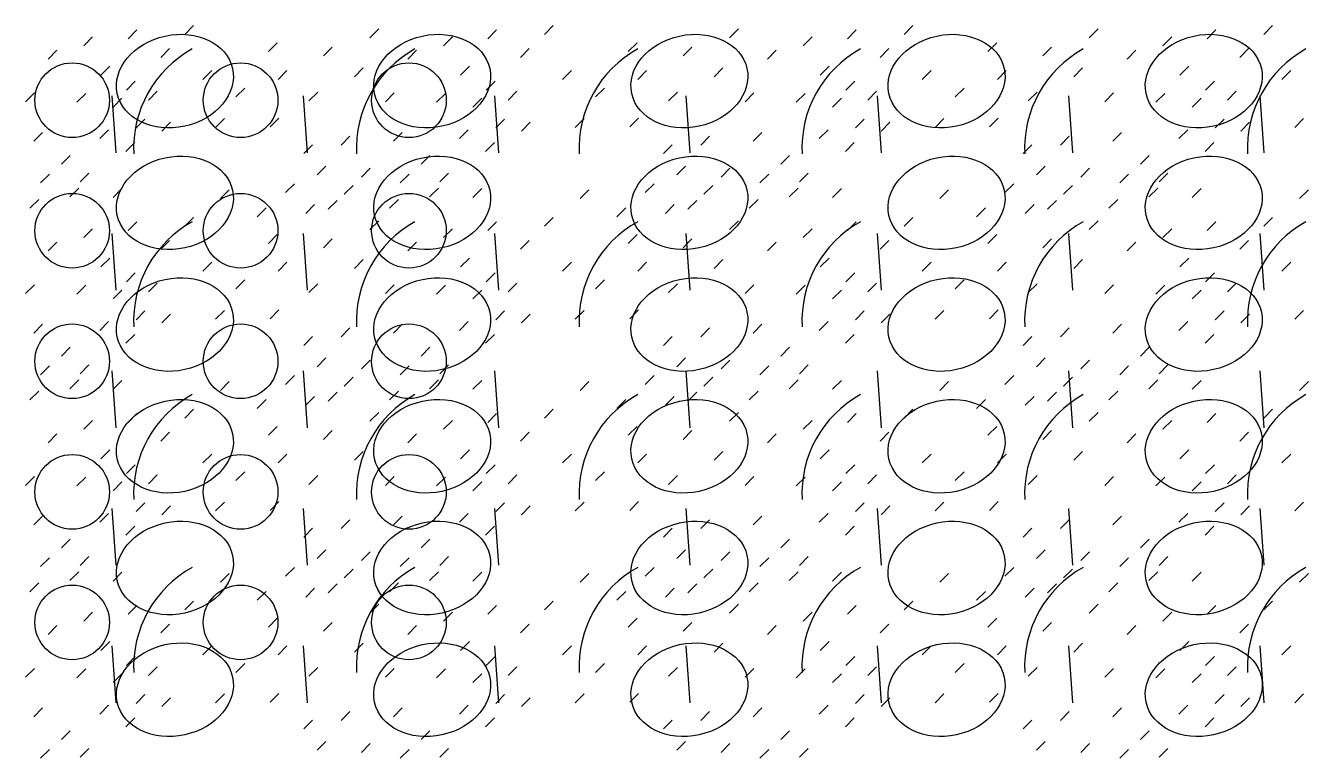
# Model space of a CAD drawing. Extents: x 0 to 1162, y -2 to 785.
# Drawn here: x 298 to 588.5, y -1.8 to 164 of the extents above; entities that cross this region are included whole.
import ezdxf

# ---------------------------------------------------------------- set-up
doc = ezdxf.new("R2010")
doc.units = 0
doc.header["$MEASUREMENT"] = 0
doc.layers.get('0').update_dxf_attribs({"linetype": 'CONTINUOUS'})

msp = doc.modelspace()

# ---------------------------------------------------------------- linework, layer by layer
at = {"color": 1}
for p, q in [((321.21, 161.05), (323.21, 163.05)), ((334.03, 162.02), (336.03, 164.02)), ((375.96, 161.29), (377.96, 163.29)), ((402.67, 161.05), (404.67, 163.05)), ((415.48, 162.02), (417.48, 164.02)), ((457.42, 161.29), (459.42, 163.29)), ((484.12, 161.05), (486.12, 163.05)), ((496.94, 162.02), (498.94, 164.02)), ((538.87, 161.29), (540.87, 163.29)), ((565.57, 161.05), (567.57, 163.05)), ((578.39, 162.02), (580.39, 164.02)), ((311.18, 159.48), (313.18, 161.48)), ((353, 158.15), (355, 160.15)), ((392.64, 159.48), (394.64, 161.48)), ((434.46, 158.15), (436.46, 160.15)), ((474.09, 159.48), (476.09, 161.48)), ((515.91, 158.15), (517.91, 160.15)), ((555.54, 159.48), (557.54, 161.48)), ((303.09, 156.46), (305.09, 158.46)), ((328.59, 156.82), (330.59, 158.82)), ((365.45, 157.18), (367.45, 159.18)), ((384.54, 156.46), (386.54, 158.46)), ((410.05, 156.82), (412.05, 158.82)), ((446.9, 157.18), (448.9, 159.18)), ((465.99, 156.46), (467.99, 158.46)), ((491.5, 156.82), (493.5, 158.82)), ((528.36, 157.18), (530.36, 159.18)), ((547.45, 156.46), (549.45, 158.46)), ((572.95, 156.82), (574.95, 158.82)), ((315.05, 152.83), (317.05, 154.83)), ((372.46, 152.47), (374.46, 154.47)), ((396.5, 152.83), (398.5, 154.83)), ((453.91, 152.47), (455.91, 154.47)), ((477.96, 152.83), (479.96, 154.83)), ((535.36, 152.47), (537.36, 154.47)), ((559.41, 152.83), (561.41, 154.83)), ((320.85, 149.45), (322.85, 151.45)), ((338.14, 151.87), (340.14, 153.87)), ((355.18, 151.87), (357.18, 153.87)), ((402.3, 149.45), (404.3, 151.45)), ((419.59, 151.87), (421.59, 153.87)), ((436.63, 151.87), (438.63, 153.87)), ((483.76, 149.45), (485.76, 151.45)), ((501.05, 151.87), (503.05, 153.87)), ((518.08, 151.87), (520.08, 153.87)), ((565.21, 149.45), (567.21, 151.45)), ((582.5, 151.87), (584.5, 153.87)), ((298.01, 146.79), (300.01, 148.79)), ((309.61, 146.67), (311.61, 148.67)), ((325.81, 147.16), (327.81, 149.16)), ((345.63, 147.88), (347.63, 149.88)), ((362.15, 147), (364.15, 149)), ((379.47, 146.79), (381.47, 148.79)), ((391.07, 146.67), (393.07, 148.67)), ((407.27, 147.16), (409.27, 149.16)), ((427.08, 147.88), (429.08, 149.88)), ((443.61, 147), (445.61, 149)), ((460.92, 146.79), (462.92, 148.79)), ((472.52, 146.67), (474.52, 148.67)), ((488.72, 147.16), (490.72, 149.16)), ((508.54, 147.88), (510.54, 149.88)), ((525.06, 147), (527.06, 149)), ((542.37, 146.79), (544.37, 148.79)), ((553.97, 146.67), (555.97, 148.67)), ((570.17, 147.16), (572.17, 149.16)), ((317.83, 145.58), (319.83, 147.58)), ((399.28, 145.58), (401.28, 147.58)), ((480.74, 145.58), (482.74, 147.58)), ((562.19, 145.58), (564.19, 147.58)), ((323.03, 140.87), (325.03, 142.87)), ((341.04, 140.99), (343.04, 142.99)), ((353.36, 141.11), (355.36, 143.11)), ((404.48, 140.87), (406.48, 142.87)), ((422.49, 140.99), (424.49, 142.99)), ((434.82, 141.11), (436.82, 143.11)), ((485.93, 140.87), (487.93, 142.87)), ((503.95, 140.99), (505.95, 142.99)), ((516.27, 141.11), (518.27, 143.11)), ((567.39, 140.87), (569.39, 142.87)), ((585.4, 140.99), (587.4, 142.99)), ((299.83, 137.85), (301.83, 139.85)), ((314.81, 138.45), (316.81, 140.45)), ((328.83, 140.15), (330.83, 142.15)), ((381.28, 137.85), (383.28, 139.85)), ((396.26, 138.45), (398.26, 140.45)), ((410.29, 140.15), (412.29, 142.15)), ((462.73, 137.85), (464.73, 139.85)), ((477.72, 138.45), (479.72, 140.45)), ((491.74, 140.15), (493.74, 142.15)), ((544.19, 137.85), (546.19, 139.85)), ((559.17, 138.45), (561.17, 140.45)), ((573.19, 140.15), (575.19, 142.15)), ((320.73, 135.55), (322.73, 137.55)), ((360.98, 135.07), (362.98, 137.07)), ((369.44, 137), (371.44, 139)), ((402.18, 135.55), (404.18, 137.55)), ((442.43, 135.07), (444.43, 137.07)), ((450.89, 137), (452.89, 139)), ((483.64, 135.55), (485.64, 137.55)), ((523.88, 135.07), (525.88, 137.07)), ((532.34, 137), (534.34, 139)), ((565.09, 135.55), (567.09, 137.55)), ((306.11, 132.65), (308.11, 134.65)), ((387.56, 132.65), (389.56, 134.65)), ((469.02, 132.65), (471.02, 134.65)), ((550.47, 132.65), (552.47, 134.65)), ((364, 130.24), (366, 132.24)), ((374.03, 129.75), (376.03, 131.75)), ((445.45, 130.24), (447.45, 132.24)), ((455.48, 129.75), (457.48, 131.75)), ((526.91, 130.24), (528.91, 132.24)), ((536.94, 129.75), (538.94, 131.75)), ((301.4, 128.43), (303.4, 130.43)), ((310.34, 128.67), (312.34, 130.67)), ((356.87, 126.22), (358.87, 128.22)), ((370.16, 125.86), (372.16, 127.86)), ((382.85, 128.43), (384.85, 130.43)), ((391.79, 128.67), (393.79, 130.67)), ((438.32, 126.22), (440.32, 128.22)), ((451.61, 125.86), (453.61, 127.86)), ((464.3, 128.43), (466.3, 130.43)), ((473.25, 128.67), (475.25, 130.67)), ((519.78, 126.22), (521.78, 128.22)), ((533.07, 125.86), (535.07, 127.86)), ((545.76, 128.43), (547.76, 130.43)), ((554.7, 128.67), (556.7, 130.67)), ((308.04, 125.25), (310.04, 127.25)), ((317.83, 125.13), (319.83, 127.13)), ((342.13, 124.89), (344.13, 126.89)), ((389.5, 125.25), (391.5, 127.25)), ((399.28, 125.13), (401.28, 127.13)), ((423.58, 124.89), (425.58, 126.89)), ((470.95, 125.25), (472.95, 127.25)), ((480.74, 125.13), (482.74, 127.13)), ((505.03, 124.89), (507.03, 126.89)), ((552.4, 125.25), (554.4, 127.25)), ((562.19, 125.13), (564.19, 127.13)), ((586.49, 124.89), (588.49, 126.89)), ((298.98, 122.71), (300.98, 124.71)), ((350.46, 120.78), (352.46, 122.78)), ((361.46, 121.51), (363.46, 123.51)), ((366.54, 122.47), (368.54, 124.47)), ((380.43, 122.71), (382.43, 124.71)), ((431.92, 120.78), (433.92, 122.78)), ((442.91, 121.51), (444.91, 123.51)), ((447.99, 122.47), (449.99, 124.47)), ((461.89, 122.71), (463.89, 124.71)), ((513.37, 120.78), (515.37, 122.78)), ((524.37, 121.51), (526.37, 123.51)), ((529.44, 122.47), (531.44, 124.47)), ((543.34, 122.71), (545.34, 124.71)), ((321.21, 117.64), (323.21, 119.64)), ((334.03, 118.61), (336.03, 120.61)), ((375.96, 117.88), (377.96, 119.88)), ((402.67, 117.64), (404.67, 119.64)), ((415.48, 118.61), (417.48, 120.61)), ((457.42, 117.88), (459.42, 119.88)), ((484.12, 117.64), (486.12, 119.64)), ((496.94, 118.61), (498.94, 120.61)), ((538.87, 117.88), (540.87, 119.88)), ((565.57, 117.64), (567.57, 119.64)), ((578.39, 118.61), (580.39, 120.61)), ((311.18, 116.07), (313.18, 118.07)), ((353, 114.74), (355, 116.74)), ((392.64, 116.07), (394.64, 118.07)), ((434.46, 114.74), (436.46, 116.74)), ((474.09, 116.07), (476.09, 118.07)), ((515.91, 114.74), (517.91, 116.74)), ((555.54, 116.07), (557.54, 118.07)), ((303.09, 113.05), (305.09, 115.05)), ((328.59, 113.41), (330.59, 115.41)), ((365.45, 113.77), (367.45, 115.77)), ((384.54, 113.05), (386.54, 115.05)), ((410.05, 113.41), (412.05, 115.41)), ((446.9, 113.77), (448.9, 115.77)), ((465.99, 113.05), (467.99, 115.05)), ((491.5, 113.41), (493.5, 115.41)), ((528.36, 113.77), (530.36, 115.77)), ((547.45, 113.05), (549.45, 115.05)), ((572.95, 113.41), (574.95, 115.41)), ((315.05, 109.42), (317.05, 111.42)), ((338.14, 108.46), (340.14, 110.46)), ((355.18, 108.46), (357.18, 110.46)), ((372.46, 109.06), (374.46, 111.06)), ((396.5, 109.42), (398.5, 111.42)), ((419.59, 108.46), (421.59, 110.46)), ((436.63, 108.46), (438.63, 110.46)), ((453.91, 109.06), (455.91, 111.06)), ((477.96, 109.42), (479.96, 111.42)), ((501.05, 108.46), (503.05, 110.46)), ((518.08, 108.46), (520.08, 110.46)), ((535.36, 109.06), (537.36, 111.06)), ((559.41, 109.42), (561.41, 111.42)), ((582.5, 108.46), (584.5, 110.46)), ((320.85, 106.04), (322.85, 108.04)), ((402.3, 106.04), (404.3, 108.04)), ((483.76, 106.04), (485.76, 108.04)), ((565.21, 106.04), (567.21, 108.04)), ((298.01, 103.38), (300.01, 105.38)), ((309.61, 103.26), (311.61, 105.26)), ((325.81, 103.74), (327.81, 105.74)), ((345.63, 104.47), (347.63, 106.47)), ((362.15, 103.59), (364.15, 105.59)), ((379.47, 103.38), (381.47, 105.38)), ((391.07, 103.26), (393.07, 105.26)), ((407.27, 103.74), (409.27, 105.74)), ((427.08, 104.47), (429.08, 106.47)), ((443.61, 103.59), (445.61, 105.59)), ((460.92, 103.38), (462.92, 105.38)), ((472.52, 103.26), (474.52, 105.26)), ((488.72, 103.74), (490.72, 105.74)), ((508.54, 104.47), (510.54, 106.47)), ((525.06, 103.59), (527.06, 105.59)), ((542.37, 103.38), (544.37, 105.38)), ((553.97, 103.26), (555.97, 105.26)), ((570.17, 103.74), (572.17, 105.74)), ((317.83, 102.17), (319.83, 104.17)), ((399.28, 102.17), (401.28, 104.17)), ((480.74, 102.17), (482.74, 104.17)), ((562.19, 102.17), (564.19, 104.17)), ((323.03, 97.46), (325.03, 99.46)), ((341.04, 97.58), (343.04, 99.58)), ((353.36, 97.7), (355.36, 99.7)), ((404.48, 97.46), (406.48, 99.46)), ((422.49, 97.58), (424.49, 99.58)), ((434.82, 97.7), (436.82, 99.7)), ((485.93, 97.46), (487.93, 99.46)), ((503.95, 97.58), (505.95, 99.58)), ((516.27, 97.7), (518.27, 99.7)), ((567.39, 97.46), (569.39, 99.46)), ((585.4, 97.58), (587.4, 99.58)), ((299.83, 94.44), (301.83, 96.44)), ((314.81, 95.04), (316.81, 97.04)), ((328.83, 96.73), (330.83, 98.73)), ((381.28, 94.44), (383.28, 96.44)), ((396.26, 95.04), (398.26, 97.04)), ((410.29, 96.73), (412.29, 98.73)), ((462.73, 94.44), (464.73, 96.44)), ((477.72, 95.04), (479.72, 97.04)), ((491.74, 96.73), (493.74, 98.73)), ((544.19, 94.44), (546.19, 96.44)), ((559.17, 95.04), (561.17, 97.04)), ((573.19, 96.73), (575.19, 98.73)), ((320.73, 92.14), (322.73, 94.14)), ((360.98, 91.66), (362.98, 93.66)), ((369.44, 93.59), (371.44, 95.59)), ((402.18, 92.14), (404.18, 94.14)), ((442.43, 91.66), (444.43, 93.66)), ((450.89, 93.59), (452.89, 95.59)), ((483.64, 92.14), (485.64, 94.14)), ((523.88, 91.66), (525.88, 93.66)), ((532.34, 93.59), (534.34, 95.59)), ((565.09, 92.14), (567.09, 94.14)), ((306.11, 89.24), (308.11, 91.24)), ((387.56, 89.24), (389.56, 91.24)), ((469.02, 89.24), (471.02, 91.24)), ((550.47, 89.24), (552.47, 91.24)), ((310.34, 85.25), (312.34, 87.25)), ((364, 86.83), (366, 88.83)), ((374.03, 86.34), (376.03, 88.34)), ((391.79, 85.25), (393.79, 87.25)), ((445.45, 86.83), (447.45, 88.83)), ((455.48, 86.34), (457.48, 88.34)), ((473.25, 85.25), (475.25, 87.25)), ((526.91, 86.83), (528.91, 88.83)), ((536.94, 86.34), (538.94, 88.34)), ((554.7, 85.25), (556.7, 87.25)), ((301.4, 85.01), (303.4, 87.01)), ((356.87, 82.81), (358.87, 84.81)), ((370.16, 82.44), (372.16, 84.44)), ((382.85, 85.01), (384.85, 87.01)), ((438.32, 82.81), (440.32, 84.81)), ((451.61, 82.44), (453.61, 84.44)), ((464.3, 85.01), (466.3, 87.01)), ((519.78, 82.81), (521.78, 84.81)), ((533.07, 82.44), (535.07, 84.44)), ((545.76, 85.01), (547.76, 87.01)), ((308.04, 81.84), (310.04, 83.84)), ((317.83, 81.72), (319.83, 83.72)), ((342.13, 81.48), (344.13, 83.48)), ((389.5, 81.84), (391.5, 83.84)), ((399.28, 81.72), (401.28, 83.72)), ((423.58, 81.48), (425.58, 83.48)), ((470.95, 81.84), (472.95, 83.84)), ((480.74, 81.72), (482.74, 83.72)), ((505.03, 81.48), (507.03, 83.48)), ((552.4, 81.84), (554.4, 83.84)), ((562.19, 81.72), (564.19, 83.72)), ((586.49, 81.48), (588.49, 83.48)), ((298.98, 79.3), (300.98, 81.3)), ((350.46, 77.37), (352.46, 79.37)), ((361.46, 78.09), (363.46, 80.09)), ((366.54, 79.06), (368.54, 81.06)), ((380.43, 79.3), (382.43, 81.3)), ((431.92, 77.37), (433.92, 79.37)), ((442.91, 78.09), (444.91, 80.09)), ((447.99, 79.06), (449.99, 81.06)), ((461.89, 79.3), (463.89, 81.3)), ((513.37, 77.37), (515.37, 79.37)), ((524.37, 78.09), (526.37, 80.09)), ((529.44, 79.06), (531.44, 81.06)), ((543.34, 79.3), (545.34, 81.3)), ((321.21, 74.23), (323.21, 76.23)), ((334.03, 75.19), (336.03, 77.19)), ((375.96, 74.47), (377.96, 76.47)), ((402.67, 74.23), (404.67, 76.23)), ((415.48, 75.19), (417.48, 77.19)), ((457.42, 74.47), (459.42, 76.47)), ((484.12, 74.23), (486.12, 76.23)), ((496.94, 75.19), (498.94, 77.19)), ((538.87, 74.47), (540.87, 76.47)), ((565.57, 74.23), (567.57, 76.23)), ((578.39, 75.19), (580.39, 77.19)), ((311.18, 72.66), (313.18, 74.66)), ((353, 71.33), (355, 73.33)), ((392.64, 72.66), (394.64, 74.66)), ((434.46, 71.33), (436.46, 73.33)), ((474.09, 72.66), (476.09, 74.66)), ((515.91, 71.33), (517.91, 73.33)), ((555.54, 72.66), (557.54, 74.66)), ((303.09, 69.63), (305.09, 71.63)), ((328.59, 70), (330.59, 72)), ((365.45, 70.36), (367.45, 72.36)), ((384.54, 69.63), (386.54, 71.63)), ((410.05, 70), (412.05, 72)), ((446.9, 70.36), (448.9, 72.36)), ((465.99, 69.63), (467.99, 71.63)), ((491.5, 70), (493.5, 72)), ((528.36, 70.36), (530.36, 72.36)), ((547.45, 69.63), (549.45, 71.63)), ((572.95, 70), (574.95, 72)), ((315.05, 66.01), (317.05, 68.01)), ((338.14, 65.04), (340.14, 67.04)), ((355.18, 65.04), (357.18, 67.04)), ((372.46, 65.65), (374.46, 67.65)), ((396.5, 66.01), (398.5, 68.01)), ((419.59, 65.04), (421.59, 67.04)), ((436.63, 65.04), (438.63, 67.04)), ((453.91, 65.65), (455.91, 67.65)), ((477.96, 66.01), (479.96, 68.01)), ((501.05, 65.04), (503.05, 67.04)), ((518.08, 65.04), (520.08, 67.04)), ((535.36, 65.65), (537.36, 67.65)), ((559.41, 66.01), (561.41, 68.01)), ((582.5, 65.04), (584.5, 67.04)), ((320.85, 62.63), (322.85, 64.63)), ((402.3, 62.63), (404.3, 64.63)), ((483.76, 62.63), (485.76, 64.63)), ((565.21, 62.63), (567.21, 64.63)), ((298.01, 59.97), (300.01, 61.97)), ((309.61, 59.85), (311.61, 61.85)), ((325.81, 60.33), (327.81, 62.33)), ((345.63, 61.06), (347.63, 63.06)), ((362.15, 60.18), (364.15, 62.18)), ((379.47, 59.97), (381.47, 61.97)), ((391.07, 59.85), (393.07, 61.85)), ((407.27, 60.33), (409.27, 62.33)), ((427.08, 61.06), (429.08, 63.06)), ((443.61, 60.18), (445.61, 62.18)), ((460.92, 59.97), (462.92, 61.97)), ((472.52, 59.85), (474.52, 61.85)), ((488.72, 60.33), (490.72, 62.33)), ((508.54, 61.06), (510.54, 63.06)), ((525.06, 60.18), (527.06, 62.18)), ((542.37, 59.97), (544.37, 61.97)), ((553.97, 59.85), (555.97, 61.85)), ((570.17, 60.33), (572.17, 62.33)), ((317.83, 58.76), (319.83, 60.76)), ((399.28, 58.76), (401.28, 60.76)), ((480.74, 58.76), (482.74, 60.76)), ((562.19, 58.76), (564.19, 60.76)), ((323.03, 54.05), (325.03, 56.05)), ((328.83, 53.32), (330.83, 55.32)), ((341.04, 54.17), (343.04, 56.17)), ((353.36, 54.29), (355.36, 56.29)), ((404.48, 54.05), (406.48, 56.05)), ((410.29, 53.32), (412.29, 55.32)), ((422.49, 54.17), (424.49, 56.17)), ((434.82, 54.29), (436.82, 56.29)), ((485.93, 54.05), (487.93, 56.05)), ((491.74, 53.32), (493.74, 55.32)), ((503.95, 54.17), (505.95, 56.17)), ((516.27, 54.29), (518.27, 56.29)), ((567.39, 54.05), (569.39, 56.05)), ((573.19, 53.32), (575.19, 55.32)), ((585.4, 54.17), (587.4, 56.17)), ((299.83, 51.03), (301.83, 53.03)), ((314.81, 51.63), (316.81, 53.63)), ((381.28, 51.03), (383.28, 53.03)), ((396.26, 51.63), (398.26, 53.63)), ((462.73, 51.03), (464.73, 53.03)), ((477.72, 51.63), (479.72, 53.63)), ((544.19, 51.03), (546.19, 53.03)), ((559.17, 51.63), (561.17, 53.63)), ((320.73, 48.73), (322.73, 50.73)), ((360.98, 48.25), (362.98, 50.25)), ((369.44, 50.18), (371.44, 52.18)), ((402.18, 48.73), (404.18, 50.73)), ((442.43, 48.25), (444.43, 50.25)), ((450.89, 50.18), (452.89, 52.18)), ((483.64, 48.73), (485.64, 50.73)), ((523.88, 48.25), (525.88, 50.25)), ((532.34, 50.18), (534.34, 52.18)), ((565.09, 48.73), (567.09, 50.73)), ((306.11, 45.83), (308.11, 47.83)), ((387.56, 45.83), (389.56, 47.83)), ((469.02, 45.83), (471.02, 47.83)), ((550.47, 45.83), (552.47, 47.83)), ((301.4, 41.6), (303.4, 43.6)), ((310.34, 41.84), (312.34, 43.84)), ((364, 43.41), (366, 45.41)), ((374.03, 42.93), (376.03, 44.93)), ((382.85, 41.6), (384.85, 43.6)), ((391.79, 41.84), (393.79, 43.84)), ((445.45, 43.41), (447.45, 45.41)), ((455.48, 42.93), (457.48, 44.93)), ((464.3, 41.6), (466.3, 43.6)), ((473.25, 41.84), (475.25, 43.84)), ((526.91, 43.41), (528.91, 45.41)), ((536.94, 42.93), (538.94, 44.93)), ((545.76, 41.6), (547.76, 43.6)), ((554.7, 41.84), (556.7, 43.84)), ((356.87, 39.39), (358.87, 41.39)), ((370.16, 39.03), (372.16, 41.03)), ((438.32, 39.39), (440.32, 41.39)), ((451.61, 39.03), (453.61, 41.03)), ((519.78, 39.39), (521.78, 41.39)), ((533.07, 39.03), (535.07, 41.03)), ((298.98, 35.89), (300.98, 37.89)), ((308.04, 38.43), (310.04, 40.43)), ((317.83, 38.31), (319.83, 40.31)), ((342.13, 38.06), (344.13, 40.06)), ((380.43, 35.89), (382.43, 37.89)), ((389.5, 38.43), (391.5, 40.43)), ((399.28, 38.31), (401.28, 40.31)), ((423.58, 38.06), (425.58, 40.06)), ((461.89, 35.89), (463.89, 37.89)), ((470.95, 38.43), (472.95, 40.43)), ((480.74, 38.31), (482.74, 40.31)), ((505.03, 38.06), (507.03, 40.06)), ((543.34, 35.89), (545.34, 37.89)), ((552.4, 38.43), (554.4, 40.43)), ((562.19, 38.31), (564.19, 40.31)), ((586.49, 38.06), (588.49, 40.06)), ((350.46, 33.96), (352.46, 35.96)), ((361.46, 34.68), (363.46, 36.68)), ((366.54, 35.65), (368.54, 37.65)), ((431.92, 33.96), (433.92, 35.96)), ((442.91, 34.68), (444.91, 36.68)), ((447.99, 35.65), (449.99, 37.65)), ((513.37, 33.96), (515.37, 35.96)), ((524.37, 34.68), (526.37, 36.68)), ((529.44, 35.65), (531.44, 37.65)), ((321.21, 30.81), (323.21, 32.81)), ((334.03, 31.78), (336.03, 33.78)), ((375.96, 31.06), (377.96, 33.06)), ((402.67, 30.81), (404.67, 32.81)), ((415.48, 31.78), (417.48, 33.78)), ((457.42, 31.06), (459.42, 33.06)), ((484.12, 30.81), (486.12, 32.81)), ((496.94, 31.78), (498.94, 33.78)), ((538.87, 31.06), (540.87, 33.06)), ((565.57, 30.81), (567.57, 32.81)), ((578.39, 31.78), (580.39, 33.78)), ((311.18, 29.24), (313.18, 31.24)), ((353, 27.91), (355, 29.91)), ((392.64, 29.24), (394.64, 31.24)), ((434.46, 27.91), (436.46, 29.91)), ((474.09, 29.24), (476.09, 31.24)), ((515.91, 27.91), (517.91, 29.91)), ((555.54, 29.24), (557.54, 31.24)), ((303.09, 26.22), (305.09, 28.22)), ((328.59, 26.58), (330.59, 28.58)), ((365.45, 26.95), (367.45, 28.95)), ((384.54, 26.22), (386.54, 28.22)), ((410.05, 26.58), (412.05, 28.58)), ((446.9, 26.95), (448.9, 28.95)), ((465.99, 26.22), (467.99, 28.22)), ((491.5, 26.58), (493.5, 28.58)), ((528.36, 26.95), (530.36, 28.95)), ((547.45, 26.22), (549.45, 28.22)), ((572.95, 26.58), (574.95, 28.58)), ((315.05, 22.6), (317.05, 24.6)), ((338.14, 21.63), (340.14, 23.63)), ((355.18, 21.63), (357.18, 23.63)), ((372.46, 22.23), (374.46, 24.23)), ((396.5, 22.6), (398.5, 24.6)), ((419.59, 21.63), (421.59, 23.63)), ((436.63, 21.63), (438.63, 23.63)), ((453.91, 22.23), (455.91, 24.23)), ((477.96, 22.6), (479.96, 24.6)), ((501.05, 21.63), (503.05, 23.63)), ((518.08, 21.63), (520.08, 23.63)), ((535.36, 22.23), (537.36, 24.23)), ((559.41, 22.6), (561.41, 24.6)), ((582.5, 21.63), (584.5, 23.63)), ((320.85, 19.21), (322.85, 21.21)), ((402.3, 19.21), (404.3, 21.21)), ((483.76, 19.21), (485.76, 21.21)), ((565.21, 19.21), (567.21, 21.21)), ((298.01, 16.55), (300.01, 18.55)), ((309.61, 16.43), (311.61, 18.43)), ((325.81, 16.92), (327.81, 18.92)), ((345.63, 17.64), (347.63, 19.64)), ((362.15, 16.76), (364.15, 18.76)), ((379.47, 16.55), (381.47, 18.55)), ((391.07, 16.43), (393.07, 18.43)), ((407.27, 16.92), (409.27, 18.92)), ((427.08, 17.64), (429.08, 19.64)), ((443.61, 16.76), (445.61, 18.76)), ((460.92, 16.55), (462.92, 18.55)), ((472.52, 16.43), (474.52, 18.43)), ((488.72, 16.92), (490.72, 18.92)), ((508.54, 17.64), (510.54, 19.64)), ((525.06, 16.76), (527.06, 18.76)), ((542.37, 16.55), (544.37, 18.55)), ((553.97, 16.43), (555.97, 18.43)), ((570.17, 16.92), (572.17, 18.92)), ((317.83, 15.35), (319.83, 17.35)), ((399.28, 15.35), (401.28, 17.35)), ((480.74, 15.35), (482.74, 17.35)), ((562.19, 15.35), (564.19, 17.35)), ((323.03, 10.63), (325.03, 12.63)), ((328.83, 9.91), (330.83, 11.91)), ((341.04, 10.75), (343.04, 12.75)), ((353.36, 10.88), (355.36, 12.88)), ((404.48, 10.63), (406.48, 12.63)), ((410.29, 9.91), (412.29, 11.91)), ((422.49, 10.75), (424.49, 12.75)), ((434.82, 10.88), (436.82, 12.88)), ((485.93, 10.63), (487.93, 12.63)), ((491.74, 9.91), (493.74, 11.91)), ((503.95, 10.75), (505.95, 12.75)), ((516.27, 10.88), (518.27, 12.88)), ((567.39, 10.63), (569.39, 12.63)), ((573.19, 9.91), (575.19, 11.91)), ((585.4, 10.75), (587.4, 12.75)), ((299.83, 7.61), (301.83, 9.61)), ((314.81, 8.22), (316.81, 10.22)), ((369.44, 6.77), (371.44, 8.77)), ((381.28, 7.61), (383.28, 9.61)), ((396.26, 8.22), (398.26, 10.22)), ((450.89, 6.77), (452.89, 8.77)), ((462.73, 7.61), (464.73, 9.61)), ((477.72, 8.22), (479.72, 10.22)), ((532.34, 6.77), (534.34, 8.77)), ((544.19, 7.61), (546.19, 9.61)), ((559.17, 8.22), (561.17, 10.22)), ((320.73, 5.32), (322.73, 7.32)), ((360.98, 4.83), (362.98, 6.83)), ((402.18, 5.32), (404.18, 7.32)), ((442.43, 4.83), (444.43, 6.83)), ((483.64, 5.32), (485.64, 7.32)), ((523.88, 4.83), (525.88, 6.83)), ((565.09, 5.32), (567.09, 7.32)), ((306.11, 2.42), (308.11, 4.42)), ((387.56, 2.42), (389.56, 4.42)), ((469.02, 2.42), (471.02, 4.42)), ((550.47, 2.42), (552.47, 4.42)), ((301.4, -1.81), (303.4, 0.19)), ((310.34, -1.57), (312.34, 0.43)), ((364, 0), (366, 2)), ((374.03, -0.48), (376.03, 1.52)), ((382.85, -1.81), (384.85, 0.19)), ((391.79, -1.57), (393.79, 0.43)), ((445.45, 0), (447.45, 2)), ((455.48, -0.48), (457.48, 1.52)), ((464.3, -1.81), (466.3, 0.19)), ((473.25, -1.57), (475.25, 0.43)), ((526.91, 0), (528.91, 2)), ((536.94, -0.48), (538.94, 1.52)), ((545.76, -1.81), (547.76, 0.19)), ((554.7, -1.57), (556.7, 0.43))]:
    msp.add_line(p, q, dxfattribs=at)
at = {"color": 4}
for points in [[(318.52, 135.24), (317.61, 148.12)], [(361.84, 135.24), (360.94, 148.12)], [(405.17, 135.24), (404.27, 148.12)], [(448.5, 135.24), (447.6, 148.12)], [(491.82, 135.24), (490.92, 148.12)], [(535.15, 135.24), (534.25, 148.12)], [(578.48, 135.24), (577.58, 148.12)], [(318.52, 104.12), (317.61, 117)], [(361.84, 104.12), (360.94, 117)], [(405.17, 104.12), (404.27, 117)], [(448.5, 104.12), (447.6, 117)], [(491.82, 104.12), (490.92, 117)], [(535.15, 104.12), (534.25, 117)], [(578.48, 104.12), (577.58, 117)], [(318.52, 73), (317.61, 85.87)], [(361.84, 73), (360.94, 85.87)], [(405.17, 73), (404.27, 85.87)], [(448.5, 73), (447.6, 85.87)], [(491.82, 73), (490.92, 85.87)], [(535.15, 73), (534.25, 85.87)], [(578.48, 73), (577.58, 85.87)], [(318.52, 41.88), (317.61, 54.75)], [(361.84, 41.88), (360.94, 54.75)], [(405.17, 41.88), (404.27, 54.75)], [(448.5, 41.88), (447.6, 54.75)], [(491.82, 41.88), (490.92, 54.75)], [(535.15, 41.88), (534.25, 54.75)], [(578.48, 41.88), (577.58, 54.75)], [(318.52, 10.75), (317.61, 23.63)], [(361.84, 10.75), (360.94, 23.63)], [(405.17, 10.75), (404.27, 23.63)], [(448.5, 10.75), (447.6, 23.63)], [(491.82, 10.75), (490.92, 23.63)], [(535.15, 10.75), (534.25, 23.63)], [(578.48, 10.75), (577.58, 23.63)]]:
    msp.add_lwpolyline(points, dxfattribs=at)
at = {"color": 2}
for centre in [(308.55, 147.15), (346.68, 147.15), (384.81, 147.15), (308.55, 117.6), (346.68, 117.6), (384.81, 117.6), (308.55, 88.05), (346.68, 88.05), (384.81, 88.05), (308.55, 58.5), (346.68, 58.5), (384.81, 58.5), (308.55, 28.95), (346.68, 28.95), (384.81, 28.95)]:
    msp.add_circle(centre, 8.45, dxfattribs=at)
at = {"color": 3}
for centre in [(348.12, 136.27), (398.56, 136.27), (449, 136.27), (499.45, 136.27), (549.89, 136.27), (600.34, 136.27), (348.12, 97.15), (398.56, 97.15), (449, 97.15), (499.45, 97.15), (549.89, 97.15), (600.34, 97.15), (348.12, 58.04), (398.56, 58.04), (449, 58.04), (499.45, 58.04), (549.89, 58.04), (600.34, 58.04), (348.12, 18.92), (398.56, 18.92), (449, 18.92), (499.45, 18.92), (549.89, 18.92), (600.34, 18.92)]:
    msp.add_arc(centre, 25.66, 118.8786, 182.8537, dxfattribs=at)
at = {"color": 5}
for centre in [(331.82, 151.47), (390.07, 151.47), (448.31, 151.47), (506.56, 151.47), (564.8, 151.47), (331.82, 123.92), (390.07, 123.92), (448.31, 123.92), (506.56, 123.92), (564.8, 123.92), (331.82, 96.37), (390.07, 96.37), (448.31, 96.37), (506.56, 96.37), (564.8, 96.37), (331.82, 68.82), (390.07, 68.82), (448.31, 68.82), (506.56, 68.82), (564.8, 68.82), (331.82, 41.27), (390.07, 41.27), (448.31, 41.27), (506.56, 41.27), (564.8, 41.27), (331.82, 13.72), (390.07, 13.72), (448.31, 13.72), (506.56, 13.72), (564.8, 13.72)]:
    msp.add_ellipse(centre, major_axis=(-13.05, -2.84), ratio=0.781985, dxfattribs=at)

doc.saveas('drawing.dxf')
